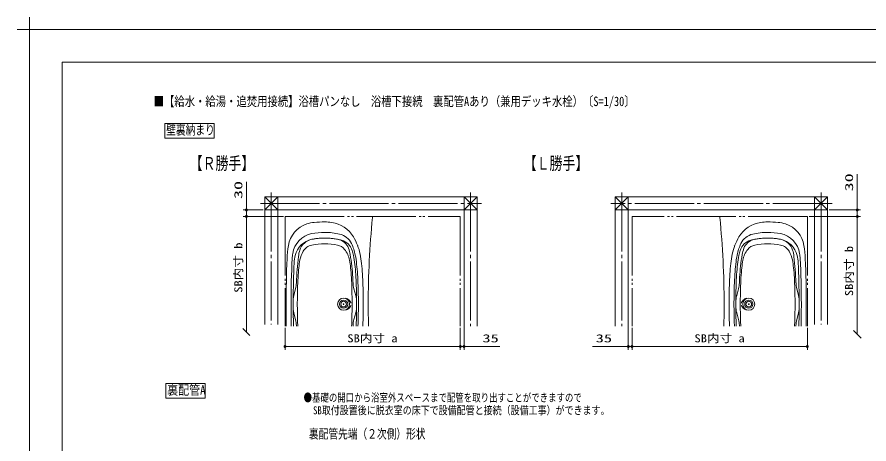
# Model space of a CAD drawing. Units: millimetres on the paper. Extents: x -305 to 305, y -152 to 152.
# Drawn here: x -304.8 to -45.5, y 22.4 to 152.3 of the extents above; entities that cross this region are included whole.
import ezdxf
from ezdxf.enums import TextEntityAlignment as Align

# ---------------------------------------------------------------- set-up
doc = ezdxf.new("R2010")
doc.units = ezdxf.units.MM
doc.linetypes.add('LONG_CHAIN', pattern=[21, 18, -1, 1, -1])
doc.linetypes.add('LONG_DOUBLE_CHAIN', pattern=[21.8, 18, -1, 0.6, -0.6, 0.6, -1])
doc.layers.add('0-0_PV', color=7, linetype='Continuous')
for name, color, linetype, lineweight in [('0-1_RV', 7, 'Continuous', 9), ('0-2_0', 7, 'Continuous', 9), ('0-3_1図面枠', 7, 'Continuous', 9), ('0-4_図面枠', 3, 'Continuous', 9), ('0-5_DEFPOINTS', 7, 'Continuous', 9)]:
    doc.layers.add(name, color=color, linetype=linetype, lineweight=lineweight)
doc.styles.add('ＭＳ ゴシック', font='')
doc.styles.get('ＭＳ ゴシック').set_extended_font_data('MS Gothic')

# ---------------------------------------------------------------- blocks, each defined once
blk = doc.blocks.new('_DOTSMALL')
at = {"layer": '0-2_0'}
for p, q in [((0.0746, 0.1), (-0.0746, 0.1)), ((0.1223, -0.0248), (-0.1223, -0.0248))]:
    blk.add_line(p, q, dxfattribs=at)
for points in [[(0.125, 0), (0.124, 0.0157), (0.1211, 0.0311), (0.1162, 0.046), (0.1095, 0.0602), (0.1011, 0.0735), (0.0911, 0.0856), (0.0797, 0.0963), (0.067, 0.1055), (0.0532, 0.1131), (0.0386, 0.1189), (0.0234, 0.1228), (0.0078, 0.1248), (-0.0078, 0.1248), (-0.0234, 0.1228), (-0.0386, 0.1189), (-0.0532, 0.1131), (-0.067, 0.1055), (-0.0797, 0.0963), (-0.0911, 0.0856), (-0.1011, 0.0735), (-0.1095, 0.0602), (-0.1162, 0.046), (-0.1211, 0.0311), (-0.124, 0.0157), (-0.125, 0), (0, 0)], [(-0.125, 0), (-0.124, -0.0157), (-0.1211, -0.0311), (-0.1162, -0.046), (-0.1095, -0.0602), (-0.1011, -0.0735), (-0.0911, -0.0856), (-0.0797, -0.0963), (-0.067, -0.1055), (-0.0532, -0.1131), (-0.0386, -0.1189), (-0.0234, -0.1228), (-0.0078, -0.1248), (0.0078, -0.1248), (0.0234, -0.1228), (0.0386, -0.1189), (0.0532, -0.1131), (0.067, -0.1055), (0.0797, -0.0963), (0.0911, -0.0856), (0.1011, -0.0735), (0.1095, -0.0602), (0.1162, -0.046), (0.1211, -0.0311), (0.124, -0.0157), (0.125, 0), (0, 0)]]:
    blk.add_lwpolyline(points, close=True, dxfattribs=at)
blk = doc.blocks.new('_OBLIQUE')
at = {"layer": '0-2_0'}
blk.add_line((-0.5, -0.5), (0.5, 0.5), dxfattribs=at)
blk = doc.blocks.new('グループ-6')
at = {"layer": '0-3_1図面枠'}
for p, q in [((-4200, 2895), (-4200, 3045)), ((-4275, 2970), (-4125, 2970))]:
    blk.add_line(p, q, dxfattribs=at)

msp = doc.modelspace()

# ---------------------------------------------------------------- linework, layer by layer
at = {"layer": '0-1_RV'}
for p, q in [((-259.775, 119.89), (-259.775, 115.394)), ((-259.775, 119.89), (-244.775, 119.89)), ((-244.775, 119.89), (-244.775, 115.394)), ((-259.775, 115.394), (-244.775, 115.394)), ((-49.024, 93.567), (-49.024, 104.398)), ((-234.931, 93.567), (-234.931, 102.078)), ((-229.368, 97.567), (-229.368, 58.734)), ((-229.368, 97.567), (-164.701, 97.567)), ((-229.368, 97.567), (-225.368, 93.567)), ((-229.368, 93.567), (-225.368, 97.567)), ((-225.368, 97.567), (-225.368, 58.734)), ((-168.701, 97.567), (-168.701, 58.234)), ((-168.701, 97.567), (-164.701, 93.567)), ((-168.701, 93.567), (-164.701, 97.567)), ((-164.701, 97.567), (-164.701, 58.234)), ((-118.701, 93.567), (-122.701, 97.567)), ((-118.701, 97.567), (-122.701, 93.567)), ((-58.035, 97.567), (-122.701, 97.567)), ((-122.701, 97.567), (-122.701, 58.234)), ((-118.701, 97.567), (-118.701, 58.234)), ((-58.035, 93.567), (-62.035, 97.567)), ((-58.035, 97.567), (-62.035, 93.567)), ((-62.035, 97.567), (-62.035, 58.734)), ((-58.035, 97.567), (-58.035, 58.734)), ((-229.868, 93.567), (-235.931, 93.567)), ((-234.931, 91.567), (-234.931, 93.567)), ((-229.368, 93.567), (-164.701, 93.567)), ((-58.035, 93.567), (-122.701, 93.567)), ((-57.535, 93.567), (-48.024, 93.567)), ((-49.024, 93.567), (-49.024, 91.567)), ((-223.701, 91.567), (-235.931, 91.567)), ((-234.931, 56.402), (-234.931, 91.567)), ((-234.931, 91.247), (-234.931, 88.927)), ((-196.568, 91.567), (-196.568, 91.233)), ((-90.835, 91.567), (-90.835, 91.233)), ((-63.701, 91.567), (-48.024, 91.567)), ((-49.024, 91.567), (-49.024, 55.712)), ((-220.009, 69.593), (-220.424, 68.018)), ((-202.227, 69.593), (-201.689, 67.552)), ((-85.175, 69.593), (-85.714, 67.552)), ((-67.394, 69.593), (-66.979, 68.018)), ((-202.227, 60.208), (-201.689, 62.249)), ((-85.175, 60.208), (-85.714, 62.249)), ((-220.008, 60.186), (-220.424, 61.765)), ((-67.395, 60.186), (-66.979, 61.765)), ((-223.201, 57.734), (-223.201, 51.012)), ((-169.868, 57.734), (-169.868, 51.012)), ((-168.701, 58.234), (-168.701, 51.012)), ((-118.701, 58.234), (-118.701, 51.012)), ((-117.535, 57.734), (-117.535, 51.012)), ((-64.201, 57.734), (-64.201, 51.012)), ((-169.868, 52.012), (-223.201, 52.012)), ((-168.701, 52.012), (-169.868, 52.012)), ((-168.701, 52.012), (-157.828, 52.012)), ((-118.701, 52.012), (-129.575, 52.012)), ((-117.535, 52.012), (-118.701, 52.012)), ((-64.201, 52.012), (-117.535, 52.012)), ((-259.518, 40.763), (-259.518, 36.267)), ((-259.518, 40.763), (-247.518, 40.763)), ((-247.518, 40.763), (-247.518, 36.267)), ((-259.518, 36.267), (-247.518, 36.267))]:
    msp.add_line(p, q, dxfattribs=at)
at = {"layer": '0-1_RV', "linetype": 'LONG_CHAIN'}
for p, q in [((-227.368, 98.901), (-227.368, 58.734)), ((-166.701, 98.901), (-166.701, 58.234)), ((-120.701, 98.901), (-120.701, 58.234)), ((-60.035, 98.901), (-60.035, 58.734)), ((-230.701, 95.567), (-163.368, 95.567)), ((-56.701, 95.567), (-124.035, 95.567))]:
    msp.add_line(p, q, dxfattribs=at)
at = {"layer": '0-1_RV', "linetype": 'LONG_DOUBLE_CHAIN'}
for p, q in [((-223.201, 91.567), (-169.868, 91.567)), ((-223.201, 91.567), (-223.201, 58.234)), ((-169.868, 91.567), (-169.868, 58.234)), ((-117.535, 91.567), (-117.535, 58.234)), ((-64.201, 91.567), (-117.535, 91.567)), ((-64.201, 91.567), (-64.201, 58.234))]:
    msp.add_line(p, q, dxfattribs=at)
at = {"layer": '0-1_RV'}
for centre, radius in [((-205.368, 64.901), 1.833), ((-205.368, 64.901), 1.25), ((-205.368, 64.901), 0.85), ((-205.368, 64.901), 0.1), ((-205.368, 64.901), 0.0833), ((-82.035, 64.901), 1.833), ((-82.035, 64.901), 1.25), ((-82.035, 64.901), 0.85), ((-82.035, 64.901), 0.1), ((-82.035, 64.901), 0.0833)]:
    msp.add_circle(centre, radius, dxfattribs=at)
for centre, radius, start, end in [((69.465, 64.901), 267.333, 174.34726, 180), ((-356.868, 64.901), 267.333, 0, 5.65274), ((-213.949, 81.382), 8.333, 108.46728, 170.71873), ((-213.421, 79.801), 10, 94.95444, 108.46728), ((-211.118, 53.234), 36.667, 89.99999, 94.95444), ((-211.118, 75.234), 14.667, 81.67971, 90), ((-210.346, 80.511), 9.333, 31.16034, 81.67971), ((-77.056, 80.511), 9.333, 98.32029, 148.83966), ((-76.285, 75.234), 14.667, 90, 98.32029), ((-76.285, 53.234), 36.667, 85.04556, 90.00001), ((-73.982, 79.801), 10, 71.53272, 85.04556), ((-73.454, 81.382), 8.333, 9.28127, 71.53272), ((-213.606, 79.154), 7.333, 101.32804, 171.15395), ((-211.118, 66.734), 20, 90.00001, 101.32804), ((-211.118, 66.734), 20, 76.84989, 89.99999), ((-207.781, 81.016), 5.333, 25.55599, 76.84989), ((-79.622, 81.016), 5.333, 103.15011, 154.44401), ((-76.285, 66.734), 20, 90.00001, 103.15011), ((-76.285, 66.734), 20, 78.67196, 89.99999), ((-73.797, 79.154), 7.333, 8.84605, 78.67196), ((-213.762, 78.246), 6.5, 101.29342, 167.16152), ((-214.088, 79.88), 4.833, 101.30119, 162.46615), ((-211.118, 63.234), 20, 90.00001, 101.29342), ((-211.118, 63.234), 20, 78.7065, 89.99999), ((-207.926, 80.346), 4.333, 20.76615, 78.24482), ((-207.184, 79.828), 4.667, 17.32322, 75.13371), ((-216.051, 77.062), 14.5, 11.00864, 25.55599), ((-216.051, 77.062), 16, 11.00864, 31.16034), ((-71.352, 77.062), 16, 148.83966, 168.99136), ((-71.352, 77.062), 14.5, 154.44401, 168.99136), ((-80.219, 79.828), 4.667, 104.86629, 162.67678), ((-79.476, 80.346), 4.333, 101.75518, 159.23385), ((-76.285, 63.234), 20, 90.00001, 101.2935), ((-76.285, 63.234), 20, 78.70658, 89.99999), ((-73.641, 78.246), 6.5, 12.83848, 78.70658), ((-73.315, 79.88), 4.833, 17.53385, 78.69881), ((-189.276, 77.35), 33.333, 170.71873, 177.6217), ((-209.495, 78.376), 9.667, 162.16474, 173.82697), ((-210.782, 76.933), 8, 149.65551, 169.86186), ((-214.251, 78.924), 4, 101.29342, 149.17082), ((-207.919, 79.251), 3.667, 39.15375, 78.7065), ((-210.781, 76.958), 7.333, 10.07233, 38.92663), ((-213.225, 78.336), 10, 9.45382, 20.76615), ((-216.052, 77.062), 13.956, 11.00864, 17.32322), ((-200.469, 82.76), 0.333, 184.46931, 184.50491), ((-200.469, 82.76), 0.333, 184.46931, 184.50491), ((-86.934, 82.76), 0.333, 355.49509, 355.53069), ((-86.934, 82.76), 0.333, 355.49509, 355.53069), ((-71.351, 77.062), 13.956, 162.67678, 168.99136), ((-74.178, 78.336), 10, 159.23385, 170.54618), ((-76.622, 76.958), 7.333, 141.07337, 169.92767), ((-79.483, 79.251), 3.667, 101.2935, 140.84625), ((-73.151, 78.924), 4, 30.82918, 78.70658), ((-76.62, 76.933), 8, 10.13814, 30.34449), ((-77.908, 78.376), 9.667, 6.17303, 17.83526), ((-98.126, 77.35), 33.333, 2.3783, 9.28127), ((110.465, 64.901), 333.333, 177.6217, 180), ((45.799, 64.901), 267.167, 177.01914, 180), ((-206.36, 78.026), 14.667, 171.15395, 176.99943), ((-207.421, 76.815), 13, 167.22256, 177.09528), ((-104.182, 66.299), 115.67, 173.48916, 177.49565), ((-187.251, 72.659), 31.917, 169.74567, 174.03081), ((-234.985, 72.659), 31.917, 5.96919, 10.07234), ((-268.138, 69.193), 65.669, 3.31712, 9.45382), ((-235.03, 73.37), 33.289, 6.27211, 11.00864), ((-235.029, 73.37), 33.833, 6.27211, 11.00864), ((-235.029, 73.37), 35.333, 6.27211, 11.00864), ((-52.374, 73.37), 35.333, 168.99136, 173.72789), ((-52.374, 73.37), 33.833, 168.99136, 173.72789), ((-52.373, 73.37), 33.289, 168.99136, 173.72789), ((-19.265, 69.193), 65.669, 170.54618, 176.68288), ((-52.417, 72.659), 31.917, 169.92766, 174.03081), ((-100.152, 72.659), 31.917, 5.96919, 10.25433), ((-183.221, 66.299), 115.67, 2.50435, 6.51084), ((-79.982, 76.815), 13, 2.90472, 12.77744), ((-81.043, 78.026), 14.667, 3.00057, 8.84605), ((-333.201, 64.901), 267.167, 0, 2.98086), ((-397.868, 64.901), 333.333, 360, 2.3783), ((45.799, 64.901), 266.5, 177.29578, 179.7797), ((-154.098, 69.193), 65.25, 174.03081, 176.68288), ((-268.138, 69.193), 65.25, 3.31712, 5.96919), ((-268.163, 69.728), 66.623, 3.62322, 6.27211), ((-268.162, 69.728), 67.167, 3.62322, 6.27211), ((-268.162, 69.728), 68.667, 3.62322, 6.27211), ((-19.24, 69.728), 68.667, 173.72789, 176.37678), ((-19.24, 69.728), 67.167, 173.72789, 176.37678), ((-19.239, 69.728), 66.623, 173.72789, 176.37678), ((-19.265, 69.193), 65.25, 174.03081, 176.68288), ((-133.305, 69.193), 65.25, 3.31712, 5.96919), ((-333.201, 64.901), 266.5, 0.2203, 2.70422), ((-104.182, 66.299), 115.25, 176.68288, 178.39679), ((-318.054, 66.299), 115.25, 1.60321, 3.31712), ((-318.05, 66.269), 115.667, 2.51885, 3.35194), ((-318.063, 66.568), 116.623, 1.91139, 3.62322), ((-318.063, 66.568), 117.167, 1.91139, 3.62322), ((-318.063, 66.568), 118.667, 1.91139, 3.62322), ((30.66, 66.568), 118.667, 176.37678, 178.08861), ((30.66, 66.568), 117.167, 176.37678, 178.08861), ((30.661, 66.568), 116.623, 176.37678, 178.08861), ((30.647, 66.269), 115.667, 176.64806, 177.48115), ((30.652, 66.299), 115.25, 176.68288, 178.39679), ((-183.221, 66.299), 115.25, 1.60321, 3.31712), ((-228.067, 71.718), 8.333, 345.23097, 357.49565), ((-194.17, 71.719), 8.333, 182.51885, 194.76903), ((-368.036, 64.901), 166.623, 0, 1.9155), ((-368.035, 64.901), 167.167, 0, 1.91139), ((-368.035, 64.901), 168.667, 0, 1.91139), ((80.632, 64.901), 168.667, 178.08861, 180), ((80.632, 64.901), 167.167, 178.08861, 180), ((80.633, 64.901), 166.623, 178.0845, 180), ((-93.233, 71.719), 8.333, 345.23097, 357.48115), ((-59.336, 71.718), 8.333, 182.50435, 194.76903), ((-212.366, 65.893), 8.333, 165.23097, 179.7797), ((-54.201, 64.901), 165.25, 178.39679, 180), ((-368.035, 64.901), 165.25, 0, 1.60321), ((-209.747, 65.428), 8.333, 0.19076, 14.76903), ((-77.656, 65.428), 8.333, 165.23097, 179.80924), ((80.632, 64.901), 165.25, 178.39679, 180), ((-233.201, 64.901), 165.25, 0, 1.60321), ((-75.037, 65.893), 8.333, 0.2203, 14.76903), ((110.465, 64.901), 333.333, 180, 181.14599), ((45.799, 64.901), 267.167, 180, 181.42986), ((45.799, 64.901), 266.5, 179.7797, 180), ((45.799, 64.901), 266.5, 180, 180.22441), ((-54.201, 64.901), 165.25, 180, 181.60321), ((-368.035, 64.901), 165.25, 358.39679, 0), ((-368.036, 64.901), 166.623, 358.0845, 0), ((-368.035, 64.901), 167.167, 358.08861, 0), ((-368.035, 64.901), 168.667, 358.08861, 0), ((69.465, 64.901), 267.333, 180, 181.42897), ((-356.868, 64.901), 267.333, 358.57103, 0), ((80.632, 64.901), 168.667, 180, 181.91139), ((80.632, 64.901), 167.167, 180, 181.91139), ((80.633, 64.901), 166.623, 180, 181.9155), ((80.632, 64.901), 165.25, 180, 181.60321), ((-233.201, 64.901), 165.25, 358.39679, 0), ((-333.201, 64.901), 266.5, 0, 0.2203), ((-333.201, 64.901), 266.5, 359.77559, 0), ((-333.201, 64.901), 267.167, 358.57014, 0), ((-397.868, 64.901), 333.333, 358.85401, 0), ((45.799, 64.901), 266.5, 180.22441, 181.43344), ((-212.366, 63.889), 8.333, 180.22441, 194.76842), ((-209.747, 64.374), 8.333, 345.23097, 359.80924), ((-77.656, 64.374), 8.333, 180.19076, 194.76903), ((-75.037, 63.889), 8.333, 345.23158, 359.77559), ((-333.201, 64.901), 266.5, 358.56656, 359.77559), ((-228.066, 58.061), 8.333, 2.5145, 14.76842), ((-104.182, 63.502), 115.25, 181.60321, 182.61976), ((-318.054, 63.502), 115.25, 357.38024, 358.39679), ((-194.17, 58.082), 8.333, 165.23097, 177.48115), ((-93.233, 58.082), 8.333, 2.51885, 14.76903), ((30.652, 63.502), 115.25, 181.60321, 182.61976), ((-183.221, 63.502), 115.25, 357.38024, 358.39679), ((-59.337, 58.061), 8.333, 165.23158, 177.4855), ((-104.182, 63.502), 115.67, 182.5145, 182.61024), ((-318.05, 63.532), 115.667, 357.37472, 357.48115), ((-318.063, 63.233), 116.623, 357.54329, 358.08861), ((-318.063, 63.233), 117.167, 357.5547, 358.08861), ((-318.063, 63.233), 118.667, 357.58563, 358.08861), ((30.66, 63.233), 118.667, 181.91139, 182.41437), ((30.66, 63.233), 117.167, 181.91139, 182.4453), ((30.661, 63.233), 116.623, 181.91139, 182.45671), ((30.647, 63.532), 115.667, 182.51885, 182.62528), ((-183.221, 63.502), 115.67, 357.38976, 357.4855)]:
    msp.add_arc(centre, radius, start, end, dxfattribs=at)
at = {"layer": '0-1_RV', "linetype": 'LONG_DOUBLE_CHAIN'}
for centre, start, end in [((-211.118, 65.007), 90.00001, 101.29342), ((-211.118, 65.007), 75.13371, 89.99999), ((-76.285, 65.007), 90.00001, 104.86629), ((-76.285, 65.007), 78.70658, 89.99999)]:
    msp.add_arc(centre, 20, start, end, dxfattribs=at)
for centre, major_axis, start_param, end_param in [((-205.368, 64.901), (-2.25, 0), 3.3180679, 4.4414697), ((-82.035, 64.901), (2.25, 0), 1.8417156, 2.9651174), ((-205.368, 64.901), (-2.25, 0), 1.8417156, 2.9651174), ((-82.035, 64.901), (2.25, 0), 3.3180679, 4.4414697)]:
    msp.add_ellipse(centre, major_axis=major_axis, ratio=0.814815, start_param=start_param, end_param=end_param, dxfattribs=at)
at = {"layer": '0-4_図面枠'}
msp.add_lwpolyline([(-291.017, -138.498), (108.983, -138.498), (108.983, 138.502), (-291.017, 138.502)], close=True, dxfattribs=at)
at = {"layer": '0-5_DEFPOINTS'}
for p in [(118.983, 148.502), (-301.017, -148.498)]:
    msp.add_line(p, (-301.017, 148.502), dxfattribs=at)

# ---------------------------------------------------------------- block references
at = {"layer": '0-1_RV'}
for name, p, xscale, yscale, rotation in [('_DOTSMALL', (-234.931, 93.567), 2.32, 2.32, 90), ('_DOTSMALL', (-49.024, 93.567), 2.32, 2.32, 270), ('_DOTSMALL', (-234.931, 91.567), 2.32, 2.32, 270), ('_DOTSMALL', (-234.931, 91.567), 2.121326, 2.121326, 90), ('_DOTSMALL', (-49.024, 91.567), 2.32, 2.32, 90), ('_DOTSMALL', (-49.024, 91.567), 2.32, 2.32, 90), ('_OBLIQUE', (-234.931, 56.402), 2.121326, 2.121326, 270), ('_OBLIQUE', (-49.024, 55.712), 2.32, 2.32, 270), ('_DOTSMALL', (-223.201, 52.012), 2.32, 2.32, 180), ('_DOTSMALL', (-168.701, 52.012), 2.32, 2.32, 180), ('_DOTSMALL', (-117.535, 52.012), 2.32, 2.32, 180), ('_DOTSMALL', (-117.535, 52.012), 2.32, 2.32, 180)]:
    msp.add_blockref(name, p, dxfattribs=dict(at, xscale=xscale, yscale=yscale, rotation=rotation))
at = {"layer": '0-1_RV', "xscale": 2.32, "yscale": 2.32}
for p in [(-169.868, 52.012), (-169.868, 52.012), (-118.701, 52.012), (-64.201, 52.012)]:
    msp.add_blockref('_DOTSMALL', p, dxfattribs=at)
at = {"layer": '0-3_1図面枠', "xscale": 0.05, "yscale": 0.05}
msp.add_blockref('グループ-6', (-91.017, 0.002), dxfattribs=at)

# ---------------------------------------------------------------- texts
at = {"layer": '0-0_PV', "style": 'ＭＳ ゴシック', "width": 0.8}
msp.add_text('■【給水・給湯・追焚用接続】浴槽パンなし\u3000浴槽下接続\u3000裏配管Aあり（兼用デッキ水栓）〔S=1/30〕', height=2.886, dxfattribs=at).set_placement((-263.188, 124.297), align=Align.BOTTOM_LEFT)
at = {"layer": '0-1_RV', "style": 'ＭＳ ゴシック'}
for s, height, width, p in [('壁裏納まり', 2.889, 0.75, (-259.359, 115.587)), ('【Ｒ勝手】', 3.848, 0.75, (-252.222, 104.678)), ('【Ｌ勝手】', 3.848, 0.75, (-150.556, 104.678)), ('SB内寸 a', 2.441, 1.15, (-204.239, 52.542)), ('35', 2.441, 1.5, (-163.108, 52.542)), ('35', 2.441, 1.5, (-128.622, 52.542)), ('SB内寸 a', 2.441, 1.15, (-98.573, 52.542)), ('裏配管A', 2.886, 0.85, (-259.083, 36.46)), ('●基礎の開口から浴室外スペースまで配管を取り出すことができますので', 2.444, 0.75, (-217.542, 34.482)), ('\u3000SB取付設置後に脱衣室の床下で設備配管と接続（設備工事）ができます。', 2.444, 0.8, (-217.413, 30.625)), ('裏配管先端（２次側）形状', 2.889, 0.75, (-215.911, 23.13))]:
    msp.add_text(s, height=height, dxfattribs=dict(at, width=width)).set_placement(p, align=Align.BOTTOM_LEFT)
for s, height, width, p in [('30', 2.444, 1.65, (-49.554, 99.207)), ('30', 2.444, 1.65, (-235.461, 96.887)), ('SB内寸 b', 2.441, 1.15, (-235.461, 68.351)), ('SB内寸 b', 2.441, 1.15, (-49.554, 67.317))]:
    msp.add_text(s, height=height, rotation=90, dxfattribs=dict(at, width=width)).set_placement(p, align=Align.BOTTOM_LEFT)

doc.saveas('drawing.dxf')
